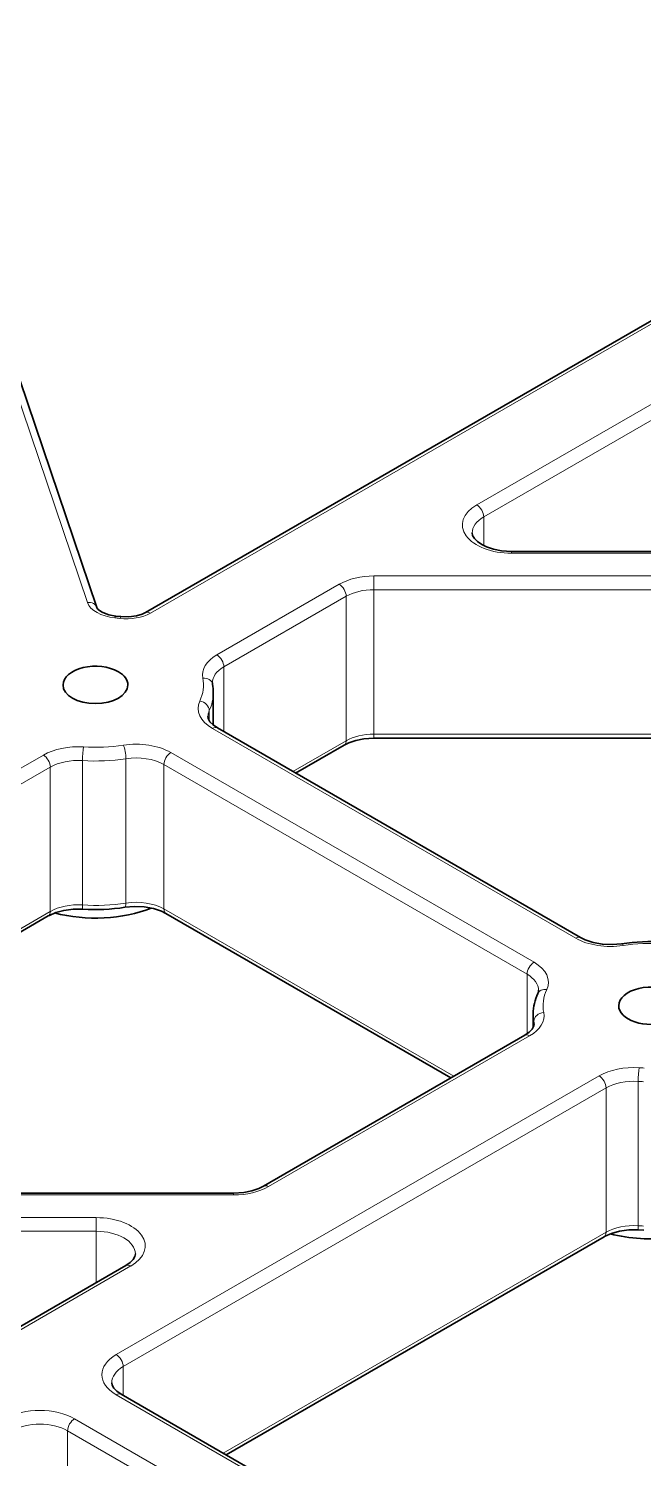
# Model space of a CAD drawing. Extents: x 297 to 1016, y 71 to 742.
# Drawn here: x 806.1 to 837.4, y 598.9 to 671.7 of the extents above; entities that cross this region are included whole.
import ezdxf

# ---------------------------------------------------------------- set-up
doc = ezdxf.new("R2010")
doc.units = 0

msp = doc.modelspace()

# ---------------------------------------------------------------- linework, layer by layer
at = {"color": 7, "lineweight": 13}
for p, q in [((788.439, 703.529), (809.117, 642.474)), ((812.315, 641.933), (854.247, 666.142)), ((823.697, 643.824), (844.91, 643.824)), ((844.91, 643.127), (823.697, 643.127)), ((833.965, 625.388), (815.479, 636.061)), ((823.697, 635.778), (844.91, 635.778)), ((813.357, 634.836), (831.844, 624.163)), ((831.49, 623.551), (813.004, 634.224)), ((810.58, 604.189), (835.155, 618.377)), ((835.509, 617.765), (810.933, 603.576)), ((816.554, 612.318), (795.341, 612.318)), ((816.029, 599.17), (835.509, 610.416)), ((873.1, 566.051), (810.58, 602.147)), ((870.979, 564.826), (808.458, 600.923)), ((808.105, 600.31), (870.626, 564.214))]:
    msp.add_line(p, q, dxfattribs=at)
at = {"color": 7, "lineweight": 35}
for p, q in [((788.913, 703.281), (809.59, 642.226)), ((853.997, 666.167), (812.065, 641.957)), ((834.215, 625.413), (815.729, 636.086)), ((844.91, 635.567), (823.697, 635.567)), ((816.554, 612.41), (795.341, 612.41)), ((835.405, 610.188), (816.176, 599.085)), ((873.35, 566.076), (810.83, 602.172))]:
    msp.add_line(p, q, dxfattribs=at)
at = {"color": 7, "lineweight": 13, "ltscale": 0.4103}
for p, q in [((843.142, 655.648), (828.929, 647.442)), ((811.322, 608.7), (797.109, 600.494))]:
    msp.add_line(p, q, dxfattribs=at)
at = {"color": 7, "lineweight": 13, "ltscale": 0.410302}
msp.add_line((829.282, 646.83), (843.496, 655.036), dxfattribs=at)
at = {"color": 7, "lineweight": 13, "ltscale": 0.036494}
msp.add_line((829.282, 645.37), (829.282, 646.83), dxfattribs=at)
at = {"color": 7, "lineweight": 13, "ltscale": 0.002293}
msp.add_line((830.697, 645.07), (830.697, 644.978), dxfattribs=at)
at = {"color": 7, "lineweight": 35, "ltscale": 0.35533}
msp.add_line((830.697, 645.07), (844.91, 645.07), dxfattribs=at)
at = {"color": 7, "lineweight": 13, "ltscale": 0.35533}
for p, q in [((830.697, 644.978), (844.91, 644.978)), ((795.341, 611.164), (809.554, 611.164)), ((809.554, 610.467), (795.341, 610.467))]:
    msp.add_line(p, q, dxfattribs=at)
at = {"color": 7, "lineweight": 13, "ltscale": 0.179737}
for p, q in [((815.703, 639.806), (821.929, 643.401)), ((822.282, 642.789), (816.056, 639.194))]:
    msp.add_line(p, q, dxfattribs=at)
at = {"color": 7, "lineweight": 13, "ltscale": 0.017424}
for p, q in [((823.697, 643.127), (823.697, 643.824)), ((809.554, 610.467), (809.554, 611.164))]:
    msp.add_line(p, q, dxfattribs=at)
at = {"color": 7, "lineweight": 13, "ltscale": 0.183711}
for p, q in [((822.282, 642.789), (822.282, 635.44)), ((823.697, 635.778), (823.697, 643.127)), ((807.224, 634.095), (807.224, 626.746)), ((808.859, 627.078), (808.859, 634.426)), ((811.072, 634.523), (811.072, 627.174)), ((813.004, 626.876), (813.004, 634.224)), ((835.509, 610.416), (835.509, 617.765)), ((808.105, 592.962), (808.105, 600.31))]:
    msp.add_line(p, q, dxfattribs=at)
at = {"color": 7, "lineweight": 35, "ltscale": 0.006738}
msp.add_line((810.821, 641.754), (810.553, 641.784), dxfattribs=at)
at = {"color": 7, "lineweight": 13, "ltscale": 0.082423}
msp.add_line((816.056, 635.897), (816.056, 639.194), dxfattribs=at)
at = {"color": 7, "lineweight": 35, "ltscale": 0.040991}
msp.add_line((815.519, 636.23), (815.519, 637.869), dxfattribs=at)
at = {"color": 7, "lineweight": 13, "ltscale": 0.012915}
msp.add_line((815.314, 636.456), (815.314, 636.972), dxfattribs=at)
at = {"color": 7, "lineweight": 13, "ltscale": 0.078448}
msp.add_line((819.565, 633.871), (822.282, 635.44), dxfattribs=at)
at = {"color": 7, "lineweight": 13, "ltscale": 0.005283}
msp.add_line((823.697, 635.567), (823.697, 635.778), dxfattribs=at)
at = {"color": 7, "lineweight": 13, "ltscale": 0.38386}
for p, q in [((793.573, 627.03), (806.871, 634.707)), ((807.224, 634.095), (793.927, 626.418))]:
    msp.add_line(p, q, dxfattribs=at)
at = {"color": 7, "lineweight": 35, "ltscale": 0.071231}
msp.add_line((819.711, 633.787), (822.179, 635.211), dxfattribs=at)
at = {"color": 7, "lineweight": 13, "ltscale": 0.383861}
for p, q in [((793.927, 619.069), (807.224, 626.746)), ((831.62, 620.418), (818.322, 612.741))]:
    msp.add_line(p, q, dxfattribs=at)
at = {"color": 7, "lineweight": 13, "ltscale": 0.4259}
msp.add_line((813.004, 626.876), (827.757, 618.358), dxfattribs=at)
at = {"color": 7, "lineweight": 35, "ltscale": 0.383861}
msp.add_line((793.823, 618.84), (807.121, 626.517), dxfattribs=at)
at = {"color": 7, "lineweight": 35, "ltscale": 0.418682}
msp.add_line((813.107, 626.647), (827.611, 618.273), dxfattribs=at)
at = {"color": 7, "lineweight": 13, "ltscale": 0.075789}
msp.add_line((831.49, 620.519), (831.49, 623.551), dxfattribs=at)
at = {"color": 7, "lineweight": 35, "ltscale": 0.017282}
msp.add_line((831.803, 620.848), (831.803, 621.539), dxfattribs=at)
at = {"color": 7, "lineweight": 13, "ltscale": 0.005443}
msp.add_line((831.84, 620.94), (831.84, 621.158), dxfattribs=at)
at = {"color": 7, "lineweight": 35, "ltscale": 0.383862}
msp.add_line((818.072, 612.766), (831.37, 620.443), dxfattribs=at)
at = {"color": 7, "lineweight": 13, "ltscale": 0.183713}
msp.add_line((837.143, 618.096), (837.143, 610.748), dxfattribs=at)
at = {"color": 7, "lineweight": 13, "ltscale": 0.002295}
msp.add_line((816.554, 612.318), (816.554, 612.41), dxfattribs=at)
at = {"color": 7, "lineweight": 13, "ltscale": 0.065465}
msp.add_line((809.554, 607.848), (809.554, 610.467), dxfattribs=at)
at = {"color": 7, "lineweight": 35, "ltscale": 0.00646}
msp.add_line((837.424, 610.522), (837.166, 610.536), dxfattribs=at)
at = {"color": 7, "lineweight": 35, "ltscale": 0.4103}
msp.add_line((796.859, 600.519), (811.072, 608.725), dxfattribs=at)
at = {"color": 7, "lineweight": 13, "ltscale": 0.036597}
msp.add_line((810.933, 603.576), (810.933, 602.112), dxfattribs=at)
at = {"color": 7, "lineweight": 35}
for points in [[(829.179, 645.426), (828.963, 645.575), (828.806, 645.735), (828.72, 645.886), (828.697, 646.013)], [(830.697, 645.07), (830.182, 645.105), (829.779, 645.186), (829.421, 645.307), (829.179, 645.426)], [(809.833, 641.993), (809.667, 642.116), (809.597, 642.209), (809.59, 642.226)], [(810.553, 641.784), (810.196, 641.847), (809.901, 641.957), (809.833, 641.993)], [(810.821, 641.754), (811.219, 641.739), (811.604, 641.788), (811.906, 641.88), (812.065, 641.957)], [(815.729, 636.086), (815.504, 636.242), (815.349, 636.404), (815.265, 636.561), (815.246, 636.674)], [(823.697, 635.567), (823.182, 635.532), (822.779, 635.451), (822.421, 635.33), (822.179, 635.211)], [(808.882, 626.865), (808.388, 626.865), (807.91, 626.802), (807.496, 626.688), (807.174, 626.547), (807.121, 626.517)], [(811.019, 626.959), (811.507, 627.002), (812, 626.98), (812.467, 626.897), (812.878, 626.76), (813.107, 626.647)], [(836.303, 625.1), (835.815, 625.058), (835.322, 625.079), (834.855, 625.162), (834.444, 625.299), (834.215, 625.413)], [(831.37, 620.443), (831.594, 620.599), (831.748, 620.761), (831.833, 620.917), (831.852, 621.031)], [(816.554, 612.41), (817.069, 612.445), (817.473, 612.526), (817.831, 612.647), (818.072, 612.766)], [(837.166, 610.536), (836.672, 610.535), (836.194, 610.472), (835.78, 610.358), (835.458, 610.217), (835.405, 610.188)], [(811.072, 608.725), (811.288, 608.873), (811.445, 609.034), (811.531, 609.185), (811.554, 609.312)], [(810.83, 602.172), (810.613, 602.321), (810.457, 602.482), (810.371, 602.632), (810.347, 602.76)]]:
    msp.add_lwpolyline(points, dxfattribs=at)
for centre, radius, start, end in [((815.814, 638.378), 0.343, 180.08865, 190.96089), ((813.166, 637.868), 2.353, 0.02735, 10.88983), ((809.52, 636.767), 9.922, 266.31431, 278.69071), ((837.802, 615.292), 9.922, 86.31431, 98.69071), ((834.243, 621.527), 2.44, 154.65375, 179.71098), ((831.692, 622.741), 0.384, 333.90885, 359.09609)]:
    msp.add_arc(centre, radius, start, end, dxfattribs=at)
at = {"color": 7, "lineweight": 13}
for centre, major_axis, ratio, start_param, end_param in [((830.697, 646.422), (2.5, 0), 0.57735, 2.356194, 4.712389), ((828.929, 647.034), (0.25, -0.433), 0.57735, 0.785398, 2.356194), ((830.697, 646.013), (-2, 0), 0.57735, 5.497787, 6.283185), ((823.697, 642.38), (-2.5, 0), 0.57735, 4.712389, 5.497787), ((821.929, 642.993), (0.25, -0.433), 0.57735, 0.785398, 2.356194), ((823.697, 641.972), (2, 0), 0.57735, 1.570796, 2.356194), ((809.117, 642.066), (0.474, 0.16), 0.801322, 0.000086, 1.305796), ((810.785, 642.662), (1.7, 0), 0.57735, 3.334687, 4.547219), ((812.315, 641.524), (-0.25, 0.433), 0.57735, 5.497787, 6.283185), ((810.505, 641.286), (0.048, 0.498), 0.134248, 0, 0.621954), ((809.519, 638.277), (-6, 0), 0.57735, 4.503922, 4.547219), ((811.112, 642.627), (1.7, 0), 0.57735, 4.503922, 5.497787), ((810.761, 641.258), (0.061, 0.496), 0.168982, 0, 0.625835), ((817.47, 638.786), (-2.5, 0), 0.57735, 5.497787, 6.393452), ((815.703, 639.398), (0.25, -0.433), 0.57735, 0.785398, 2.356194), ((817.47, 638.377), (2, 0), 0.57735, 2.356194, 3.141586), ((809.519, 638.277), (5.5, 0), 0.57735, 6.021386, 6.393452), ((814.986, 638.219), (0.491, 0.094), 0.811538, 6.283064, 7.699595), ((809.519, 637.869), (-6, 0), 0.57735, 2.879793, 3.141641), ((817.246, 637.082), (-2.5, 0), 0.57735, 6.021386, 7.068583), ((814.831, 637.047), (-0.454, 0.211), 0.788675, 3.492472, 5.063268), ((817.246, 636.674), (2, 0), 0.57735, 2.879793, 3.141593), ((815.479, 635.653), (-0.25, -0.433), 0.57735, 3.141593, 3.926991), ((821.929, 635.644), (0.25, -0.433), 0.57735, 0, 0.785398), ((823.697, 634.624), (-2, 0), 0.57735, 4.712389, 5.497787), ((808.639, 633.687), (-2.5, 0), 0.57735, 4.602122, 5.497787), ((806.871, 634.299), (0.25, -0.433), 0.57735, 0.785398, 2.356194), ((808.914, 634.713), (-0.032, -0.499), 0.08985, 3.759947, 5.330743), ((809.519, 638.277), (5.5, 0), 0.57735, 4.602122, 4.974188), ((811.589, 633.816), (-2.5, 0), 0.57735, 3.926991, 4.974188), ((810.942, 634.802), (0.076, -0.494), 0.211325, 0.938882, 2.509678), ((813.357, 634.428), (-0.25, -0.433), 0.57735, 3.926991, 5.497787), ((808.639, 633.278), (2, 0), 0.57735, 1.46053, 2.356194), ((809.519, 637.869), (-6, 0), 0.57735, 1.46053, 1.832596), ((811.589, 633.408), (2, 0), 0.57735, 0.785398, 1.832596), ((806.871, 626.95), (0.25, -0.433), 0.57735, 0, 0.785398), ((808.639, 625.93), (-2, 0), 0.57735, 4.602122, 5.497787), ((809.519, 630.521), (6, 0), 0.57735, 4.602122, 4.974188), ((808.914, 627.364), (-0.032, -0.499), 0.08985, 5.330743, 6.283185), ((810.942, 627.453), (0.076, -0.494), 0.211325, 6.283185, 7.222067), ((811.589, 626.059), (-2, 0), 0.57735, 3.926991, 4.974188), ((813.357, 627.08), (-0.25, -0.433), 0.57735, 5.497787, 6.283185), ((833.965, 624.98), (-0.25, -0.433), 0.57735, 3.141593, 3.926991), ((835.733, 626.409), (-2.5, 0), 0.57735, 0.785398, 1.832596), ((836.38, 624.606), (0.076, -0.494), 0.211325, 2.509678, 3.141593), ((837.803, 621.947), (5.5, 0), 0.57735, 1.46053, 1.832596), ((831.844, 623.755), (-0.25, -0.433), 0.57735, 3.926991, 5.497787), ((830.076, 623.143), (-2.5, 0), 0.57735, 2.879793, 3.926991), ((830.076, 622.735), (2, 0), 0.57735, 6.283185, 7.068583), ((832.491, 622.361), (0.454, -0.211), 0.788675, 1.921676, 3.141714), ((837.803, 621.947), (5.5, 0), 0.57735, 2.879793, 3.251859), ((829.852, 621.439), (-2.5, 0), 0.57735, 2.356194, 3.251859), ((832.337, 621.19), (0.491, 0.094), 0.811538, 1.41641, 2.987206), ((837.803, 621.539), (-6, 0), 0.57735, 0.000048, 0.110267), ((829.852, 621.031), (2, 0), 0.57735, 6.283178, 6.393452), ((831.62, 620.01), (0.25, -0.433), 0.57735, 2.356194, 3.141593), ((836.923, 617.357), (-2.5, 0), 0.57735, 4.602122, 5.497787), ((837.198, 618.383), (-0.032, -0.499), 0.08985, 3.759947, 5.330743), ((837.803, 621.947), (5.5, 0), 0.57735, 4.602122, 4.646866), ((835.155, 617.969), (-0.25, 0.433), 0.57735, 3.926991, 5.497787), ((836.923, 616.948), (2, 0), 0.57735, 1.46053, 2.356194), ((837.803, 621.539), (-6, 0), 0.57735, 1.46053, 1.505273), ((816.554, 613.762), (-2.5, 0), 0.57735, 1.570796, 2.356194), ((818.322, 612.333), (0.25, -0.433), 0.57735, 2.356194, 3.141593), ((809.554, 609.72), (-2.5, 0), 0.57735, 2.356194, 4.712389), ((836.923, 609.6), (-2, 0), 0.57735, 4.602122, 5.497787), ((837.803, 614.191), (6, 0), 0.57735, 4.602122, 4.646866), ((837.198, 611.034), (0.032, 0.499), 0.08985, 2.189151, 3.141593), ((809.554, 609.312), (2, 0), 0.57735, 0, 1.570796), ((835.155, 610.62), (0.25, -0.433), 0.57735, 6.283185, 7.068583), ((811.322, 608.292), (0.25, -0.433), 0.57735, 2.356194, 3.141593), ((812.347, 603.168), (-2.5, 0), 0.57735, 5.497787, 7.068583), ((810.58, 603.78), (-0.25, 0.433), 0.57735, 3.926991, 5.497787), ((812.347, 602.76), (2, 0), 0.57735, 2.356194, 3.141593), ((810.58, 601.739), (-0.25, -0.433), 0.57735, 3.141593, 3.926991), ((806.69, 599.902), (2.5, 0), 0.57735, 0.785398, 2.356194), ((806.69, 599.494), (-2, 0), 0.57735, 3.926991, 5.497787), ((808.458, 600.514), (0.25, 0.433), 0.57735, 0.785398, 2.356194)]:
    msp.add_ellipse(centre, major_axis=major_axis, ratio=ratio, start_param=start_param, end_param=end_param, dxfattribs=at)
at = {"color": 7, "lineweight": 35}
for centre, major_axis, start_param, end_param in [((809.519, 638.277), (1.65, 0), 0.785398, 3.141593), ((809.519, 638.277), (1.65, 0), 0, 0.785398), ((809.519, 638.277), (1.65, 0), 3.141593, 6.283185), ((809.519, 629.296), (-5, 0), 1.143016, 2.175883), ((837.803, 621.947), (-1.65, 0), 3.926991, 6.283185), ((837.803, 621.947), (-1.65, 0), 0, 3.141593), ((837.803, 612.966), (5, 0), 4.284608, 4.921803)]:
    msp.add_ellipse(centre, major_axis=major_axis, ratio=0.57735, start_param=start_param, end_param=end_param, dxfattribs=at)

doc.saveas('drawing.dxf')
